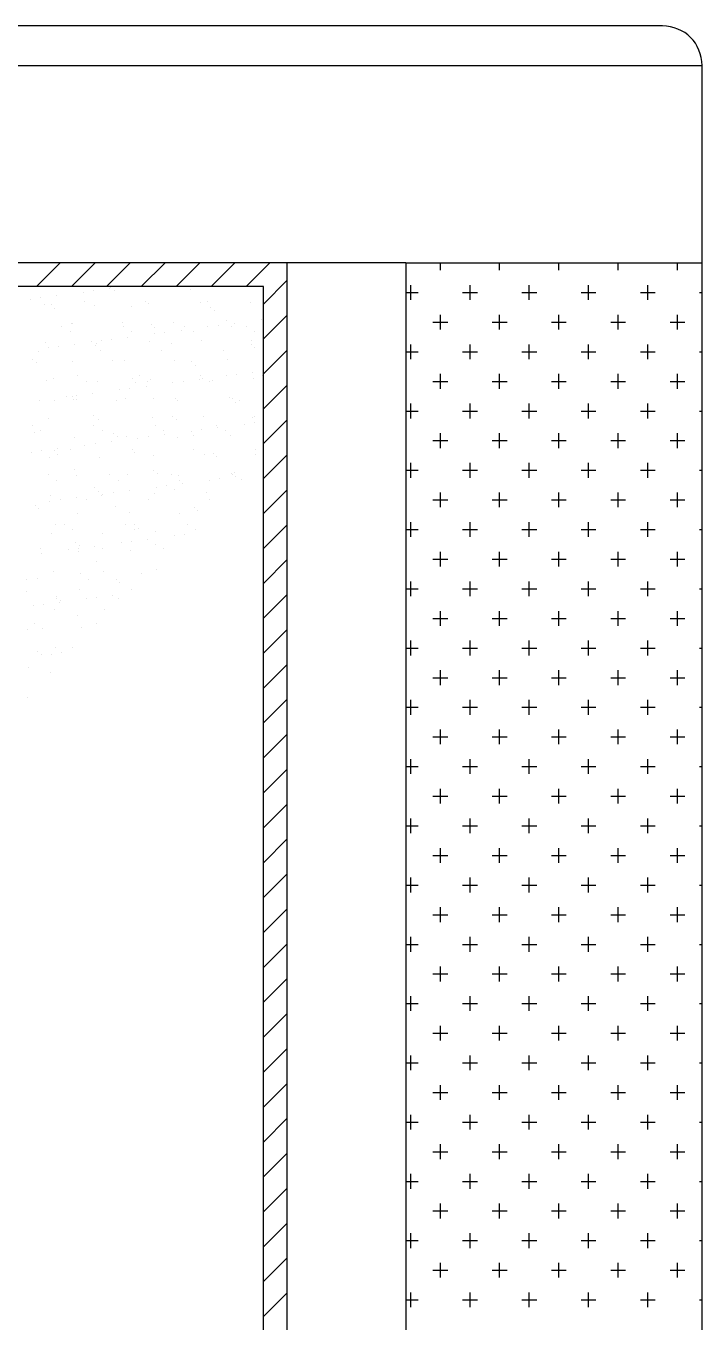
# Model space of a CAD drawing. Header units: inches. Extents: x 11.8 to 54.3, y 10.8 to 35.6.
# Drawn here: x 42.5608 to 42.7319, y 26.8612 to 27.1893 of the extents above; entities that cross this region are included whole.
import ezdxf

# ---------------------------------------------------------------- set-up
doc = ezdxf.new("R2010")
doc.units = ezdxf.units.IN
doc.header["$MEASUREMENT"] = 0
doc.layers.add('02', color=2, linetype='Continuous')

msp = doc.modelspace()

# ---------------------------------------------------------------- linework, layer by layer
at = {"layer": '02'}
for p, q in [((42.72194, 27.18934), (41.85994, 27.18934)), ((41.84994, 27.17934), (42.73194, 27.17934)), ((42.73194, 26.54634), (42.73194, 27.17934)), ((42.62694, 27.12934), (41.95494, 27.12934)), ((42.56346, 27.12334), (42.56946, 27.12934)), ((42.5723, 27.12334), (42.5783, 27.12934)), ((42.58114, 27.12334), (42.58714, 27.12934)), ((42.58998, 27.12334), (42.59598, 27.12934)), ((42.59881, 27.12334), (42.60481, 27.12934)), ((42.60765, 27.12334), (42.61365, 27.12934)), ((42.61649, 27.12334), (42.62249, 27.12934)), ((42.62694, 26.61834), (42.62694, 27.12934)), ((42.65694, 27.12934), (42.62694, 27.12934)), ((42.65694, 27.12934), (42.65694, 26.61834)), ((42.65694, 27.12934), (42.73194, 27.12934)), ((42.66569, 27.12748), (42.66569, 27.12934)), ((42.68069, 27.12748), (42.68069, 27.12934)), ((42.69569, 27.12748), (42.69569, 27.12934)), ((42.71069, 27.12748), (42.71069, 27.12934)), ((42.72569, 27.12748), (42.72569, 27.12934)), ((42.62094, 27.11894), (42.62694, 27.12494)), ((42.62094, 27.12334), (41.96094, 27.12334)), ((42.56222, 27.1233), (42.56222, 27.1233)), ((42.57529, 27.12197), (42.57529, 27.12197)), ((42.57789, 27.12231), (42.57789, 27.12231)), ((42.58196, 27.12285), (42.58196, 27.12285)), ((42.58222, 27.12313), (42.58222, 27.12313)), ((42.58314, 27.12228), (42.58314, 27.12228)), ((42.60253, 27.12269), (42.60253, 27.12269)), ((42.62094, 26.62434), (42.62094, 27.12334)), ((42.65694, 27.12185), (42.66007, 27.12185)), ((42.65819, 27.11998), (42.65819, 27.12373)), ((42.67132, 27.12185), (42.67507, 27.12185)), ((42.67319, 27.11998), (42.67319, 27.12373)), ((42.68632, 27.12185), (42.69007, 27.12185)), ((42.68819, 27.11998), (42.68819, 27.12373)), ((42.70132, 27.12185), (42.70507, 27.12185)), ((42.70319, 27.11998), (42.70319, 27.12373)), ((42.71632, 27.12185), (42.72007, 27.12185)), ((42.71819, 27.11998), (42.71819, 27.12373)), ((42.73132, 27.12185), (42.73194, 27.12185)), ((42.56183, 27.1202), (42.56183, 27.1202)), ((42.56443, 27.12054), (42.56443, 27.12054)), ((42.56545, 27.11875), (42.56545, 27.11875)), ((42.56719, 27.11874), (42.56719, 27.11874)), ((42.5685, 27.12107), (42.5685, 27.12107)), ((42.57553, 27.11959), (42.57553, 27.11959)), ((42.57824, 27.11869), (42.57824, 27.11869)), ((42.58749, 27.1183), (42.58749, 27.1183)), ((42.5911, 27.11962), (42.5911, 27.11962)), ((42.59175, 27.11917), (42.59175, 27.11917)), ((42.60484, 27.11934), (42.60484, 27.11934)), ((42.60667, 27.11965), (42.60667, 27.11965)), ((42.6075, 27.11813), (42.6075, 27.11813)), ((42.61763, 27.11928), (42.61763, 27.11928)), ((42.56811, 27.1179), (42.56811, 27.1179)), ((42.60842, 27.11728), (42.60842, 27.11728)), ((42.62028, 27.11495), (42.62028, 27.11495)), ((42.62094, 27.11011), (42.62694, 27.11611)), ((42.66569, 27.11248), (42.66569, 27.11623)), ((42.68069, 27.11248), (42.68069, 27.11623)), ((42.69569, 27.11248), (42.69569, 27.11623)), ((42.71069, 27.11248), (42.71069, 27.11623)), ((42.72569, 27.11248), (42.72569, 27.11623)), ((42.56987, 27.11325), (42.56987, 27.11325)), ((42.57198, 27.11191), (42.57198, 27.11191)), ((42.57221, 27.11406), (42.57221, 27.11406)), ((42.57246, 27.11391), (42.57246, 27.11391)), ((42.5853, 27.11423), (42.5853, 27.11423)), ((42.58544, 27.11328), (42.58544, 27.11328)), ((42.58755, 27.11193), (42.58755, 27.11193)), ((42.59247, 27.11374), (42.59247, 27.11374)), ((42.59339, 27.11289), (42.59339, 27.11289)), ((42.59596, 27.11174), (42.59596, 27.11174)), ((42.59809, 27.11416), (42.59809, 27.11416)), ((42.60003, 27.11228), (42.60003, 27.11228)), ((42.60101, 27.11331), (42.60101, 27.11331)), ((42.60312, 27.11196), (42.60312, 27.11196)), ((42.60682, 27.11317), (42.60682, 27.11317)), ((42.60942, 27.11352), (42.60942, 27.11352)), ((42.6116, 27.11465), (42.6116, 27.11465)), ((42.61277, 27.1133), (42.61277, 27.1133)), ((42.61349, 27.11405), (42.61349, 27.11405)), ((42.61658, 27.11333), (42.61658, 27.11333)), ((42.61869, 27.11199), (42.61869, 27.11199)), ((42.66382, 27.11435), (42.66757, 27.11435)), ((42.67882, 27.11435), (42.68257, 27.11435)), ((42.69382, 27.11435), (42.69757, 27.11435)), ((42.70882, 27.11435), (42.71257, 27.11435)), ((42.72382, 27.11435), (42.72757, 27.11435)), ((42.56577, 27.10911), (42.56577, 27.10911)), ((42.57311, 27.10874), (42.57311, 27.10874)), ((42.57744, 27.10935), (42.57744, 27.10935)), ((42.57836, 27.1085), (42.57836, 27.1085)), ((42.57856, 27.10905), (42.57856, 27.10905)), ((42.5799, 27.10963), (42.5799, 27.10963)), ((42.5825, 27.10997), (42.5825, 27.10997)), ((42.58657, 27.11051), (42.58657, 27.11051)), ((42.59206, 27.10954), (42.59206, 27.10954)), ((42.59336, 27.1114), (42.59336, 27.1114)), ((42.59774, 27.10891), (42.59774, 27.10891)), ((42.60515, 27.1097), (42.60515, 27.1097)), ((42.61775, 27.10874), (42.61775, 27.10874)), ((42.61794, 27.10964), (42.61794, 27.10964)), ((42.65819, 27.10498), (42.65819, 27.10873)), ((42.67319, 27.10498), (42.67319, 27.10873)), ((42.68819, 27.10498), (42.68819, 27.10873)), ((42.70319, 27.10498), (42.70319, 27.10873)), ((42.71819, 27.10498), (42.71819, 27.10873)), ((42.56241, 27.10496), (42.56241, 27.10496)), ((42.564, 27.10704), (42.564, 27.10704)), ((42.56644, 27.10786), (42.56644, 27.10786)), ((42.56904, 27.1082), (42.56904, 27.1082)), ((42.57957, 27.10707), (42.57957, 27.10707)), ((42.59514, 27.1071), (42.59514, 27.1071)), ((42.61071, 27.10713), (42.61071, 27.10713)), ((42.61191, 27.10502), (42.61191, 27.10502)), ((42.61867, 27.10789), (42.61867, 27.10789)), ((42.62094, 27.10127), (42.62694, 27.10727)), ((42.65694, 27.10685), (42.66007, 27.10685)), ((42.67132, 27.10685), (42.67507, 27.10685)), ((42.68632, 27.10685), (42.69007, 27.10685)), ((42.70132, 27.10685), (42.70507, 27.10685)), ((42.71632, 27.10685), (42.72007, 27.10685)), ((42.73132, 27.10685), (42.73194, 27.10685)), ((42.56333, 27.10412), (42.56333, 27.10412)), ((42.57253, 27.10442), (42.57253, 27.10442)), ((42.58271, 27.10452), (42.58271, 27.10452)), ((42.58562, 27.10459), (42.58562, 27.10459)), ((42.59841, 27.10453), (42.59841, 27.10453)), ((42.60272, 27.10435), (42.60272, 27.10435)), ((42.60364, 27.1035), (42.60364, 27.1035)), ((42.6181, 27.10171), (42.6181, 27.10171)), ((42.56608, 27.09948), (42.56608, 27.09948)), ((42.56768, 27.10013), (42.56768, 27.10013)), ((42.57391, 27.10073), (42.57391, 27.10073)), ((42.57601, 27.09939), (42.57601, 27.09939)), ((42.57887, 27.09942), (42.57887, 27.09942)), ((42.58769, 27.09996), (42.58769, 27.09996)), ((42.58861, 27.09911), (42.58861, 27.09911)), ((42.58948, 27.10076), (42.58948, 27.10076)), ((42.59158, 27.09941), (42.59158, 27.09941)), ((42.59238, 27.0999), (42.59238, 27.0999)), ((42.59797, 27.09906), (42.59797, 27.09906)), ((42.60057, 27.09941), (42.60057, 27.09941)), ((42.60464, 27.09994), (42.60464, 27.09994)), ((42.60505, 27.10079), (42.60505, 27.10079)), ((42.60547, 27.10007), (42.60547, 27.10007)), ((42.60716, 27.09944), (42.60716, 27.09944)), ((42.60799, 27.09952), (42.60799, 27.09952)), ((42.61143, 27.10083), (42.61143, 27.10083)), ((42.61403, 27.10118), (42.61403, 27.10118)), ((42.61826, 27.10001), (42.61826, 27.10001)), ((42.62062, 27.10081), (42.62062, 27.10081)), ((42.62094, 27.09243), (42.62694, 27.09843)), ((42.66382, 27.09935), (42.66757, 27.09935)), ((42.66569, 27.09748), (42.66569, 27.10123)), ((42.67882, 27.09935), (42.68257, 27.09935)), ((42.68069, 27.09748), (42.68069, 27.10123)), ((42.69382, 27.09935), (42.69757, 27.09935)), ((42.69569, 27.09748), (42.69569, 27.10123)), ((42.70882, 27.09935), (42.71257, 27.09935)), ((42.71069, 27.09748), (42.71069, 27.10123)), ((42.72382, 27.09935), (42.72757, 27.09935)), ((42.72569, 27.09748), (42.72569, 27.10123)), ((42.57105, 27.09552), (42.57105, 27.09552)), ((42.57266, 27.09557), (42.57266, 27.09557)), ((42.57365, 27.09586), (42.57365, 27.09586)), ((42.57772, 27.0964), (42.57772, 27.0964)), ((42.58451, 27.09729), (42.58451, 27.09729)), ((42.58711, 27.09763), (42.58711, 27.09763)), ((42.59118, 27.09817), (42.59118, 27.09817)), ((42.59296, 27.09513), (42.59296, 27.09513)), ((42.61223, 27.09538), (42.61223, 27.09538)), ((42.56426, 27.09462), (42.56426, 27.09462)), ((42.56803, 27.09452), (42.56803, 27.09452)), ((42.57284, 27.09479), (42.57284, 27.09479)), ((42.57358, 27.09473), (42.57358, 27.09473)), ((42.5836, 27.09455), (42.5836, 27.09455)), ((42.58593, 27.09496), (42.58593, 27.09496)), ((42.59872, 27.0949), (42.59872, 27.0949)), ((42.59918, 27.09458), (42.59918, 27.09458)), ((42.61297, 27.09496), (42.61297, 27.09496)), ((42.61389, 27.09411), (42.61389, 27.09411)), ((42.61475, 27.09461), (42.61475, 27.09461)), ((42.65694, 27.09185), (42.66007, 27.09185)), ((42.65819, 27.08998), (42.65819, 27.09373)), ((42.67132, 27.09185), (42.67507, 27.09185)), ((42.67319, 27.08998), (42.67319, 27.09373)), ((42.68632, 27.09185), (42.69007, 27.09185)), ((42.68819, 27.08998), (42.68819, 27.09373)), ((42.70132, 27.09185), (42.70507, 27.09185)), ((42.70319, 27.08998), (42.70319, 27.09373)), ((42.71632, 27.09185), (42.72007, 27.09185)), ((42.71819, 27.08998), (42.71819, 27.09373)), ((42.73132, 27.09185), (42.73194, 27.09185)), ((42.5664, 27.08984), (42.5664, 27.08984)), ((42.57793, 27.09074), (42.57793, 27.09074)), ((42.57919, 27.08978), (42.57919, 27.08978)), ((42.59269, 27.09027), (42.59269, 27.09027)), ((42.59794, 27.09057), (42.59794, 27.09057)), ((42.59886, 27.08972), (42.59886, 27.08972)), ((42.60578, 27.09044), (42.60578, 27.09044)), ((42.61824, 27.09013), (42.61824, 27.09013)), ((42.61857, 27.09038), (42.61857, 27.09038)), ((42.61864, 27.08884), (42.61864, 27.08884)), ((42.62094, 27.08359), (42.62694, 27.08959)), ((42.56237, 27.08818), (42.56237, 27.08818)), ((42.5629, 27.08635), (42.5629, 27.08635)), ((42.56448, 27.08684), (42.56448, 27.08684)), ((42.57794, 27.08821), (42.57794, 27.08821)), ((42.58005, 27.08687), (42.58005, 27.08687)), ((42.58291, 27.08618), (42.58291, 27.08618)), ((42.58383, 27.08534), (42.58383, 27.08534)), ((42.58625, 27.08532), (42.58625, 27.08532)), ((42.59172, 27.08529), (42.59172, 27.08529)), ((42.59351, 27.08824), (42.59351, 27.08824)), ((42.59562, 27.08689), (42.59562, 27.08689)), ((42.59579, 27.08583), (42.59579, 27.08583)), ((42.59904, 27.08526), (42.59904, 27.08526)), ((42.60258, 27.08672), (42.60258, 27.08672)), ((42.60321, 27.08574), (42.60321, 27.08574)), ((42.60518, 27.08707), (42.60518, 27.08707)), ((42.60909, 27.08827), (42.60909, 27.08827)), ((42.60925, 27.0876), (42.60925, 27.0876)), ((42.61119, 27.08692), (42.61119, 27.08692)), ((42.61254, 27.08575), (42.61254, 27.08575)), ((42.61604, 27.0885), (42.61604, 27.0885)), ((42.66569, 27.08248), (42.66569, 27.08623)), ((42.68069, 27.08248), (42.68069, 27.08623)), ((42.69569, 27.08248), (42.69569, 27.08623)), ((42.71069, 27.08248), (42.71069, 27.08623)), ((42.72569, 27.08248), (42.72569, 27.08623)), ((42.56887, 27.08229), (42.56887, 27.08229)), ((42.57207, 27.082), (42.57207, 27.082)), ((42.57316, 27.08516), (42.57316, 27.08516)), ((42.57566, 27.08318), (42.57566, 27.08318)), ((42.57826, 27.08352), (42.57826, 27.08352)), ((42.58233, 27.08406), (42.58233, 27.08406)), ((42.58764, 27.08203), (42.58764, 27.08203)), ((42.58912, 27.08495), (42.58912, 27.08495)), ((42.60321, 27.08206), (42.60321, 27.08206)), ((42.61878, 27.08209), (42.61878, 27.08209)), ((42.66382, 27.08435), (42.66757, 27.08435)), ((42.67882, 27.08435), (42.68257, 27.08435)), ((42.69382, 27.08435), (42.69757, 27.08435)), ((42.70882, 27.08435), (42.71257, 27.08435)), ((42.72382, 27.08435), (42.72757, 27.08435)), ((42.5622, 27.08141), (42.5622, 27.08141)), ((42.56481, 27.08175), (42.56481, 27.08175)), ((42.56671, 27.08021), (42.56671, 27.08021)), ((42.56788, 27.08179), (42.56788, 27.08179)), ((42.5688, 27.08095), (42.5688, 27.08095)), ((42.5795, 27.08015), (42.5795, 27.08015)), ((42.58818, 27.08135), (42.58818, 27.08135)), ((42.59301, 27.08064), (42.59301, 27.08064)), ((42.6061, 27.0808), (42.6061, 27.0808)), ((42.60819, 27.08118), (42.60819, 27.08118)), ((42.60911, 27.08033), (42.60911, 27.08033)), ((42.61889, 27.08074), (42.61889, 27.08074)), ((42.62094, 27.07475), (42.62694, 27.08075)), ((42.65819, 27.07498), (42.65819, 27.07873)), ((42.67319, 27.07498), (42.67319, 27.07873)), ((42.68819, 27.07498), (42.68819, 27.07873)), ((42.70319, 27.07498), (42.70319, 27.07873)), ((42.71819, 27.07498), (42.71819, 27.07873)), ((42.56641, 27.07566), (42.56641, 27.07566)), ((42.57315, 27.07696), (42.57315, 27.07696)), ((42.57347, 27.07552), (42.57347, 27.07552)), ((42.58198, 27.07569), (42.58198, 27.07569)), ((42.58656, 27.07569), (42.58656, 27.07569)), ((42.59315, 27.07679), (42.59315, 27.07679)), ((42.59408, 27.07594), (42.59408, 27.07594)), ((42.59755, 27.07572), (42.59755, 27.07572)), ((42.59935, 27.07563), (42.59935, 27.07563)), ((42.61286, 27.07611), (42.61286, 27.07611)), ((42.61312, 27.07574), (42.61312, 27.07574)), ((42.61346, 27.07635), (42.61346, 27.07635)), ((42.65694, 27.07685), (42.66007, 27.07685)), ((42.67132, 27.07685), (42.67507, 27.07685)), ((42.68632, 27.07685), (42.69007, 27.07685)), ((42.70132, 27.07685), (42.70507, 27.07685)), ((42.71632, 27.07685), (42.72007, 27.07685)), ((42.73132, 27.07685), (42.73194, 27.07685)), ((42.56852, 27.07432), (42.56852, 27.07432)), ((42.57812, 27.0724), (42.57812, 27.0724)), ((42.58409, 27.07435), (42.58409, 27.07435)), ((42.59373, 27.07261), (42.59373, 27.07261)), ((42.59633, 27.07296), (42.59633, 27.07296)), ((42.59966, 27.07437), (42.59966, 27.07437)), ((42.6004, 27.07349), (42.6004, 27.07349)), ((42.60719, 27.07438), (42.60719, 27.07438)), ((42.60979, 27.07473), (42.60979, 27.07473)), ((42.61386, 27.07526), (42.61386, 27.07526)), ((42.61523, 27.0744), (42.61523, 27.0744)), ((42.56681, 27.06907), (42.56681, 27.06907)), ((42.56703, 27.07058), (42.56703, 27.07058)), ((42.56942, 27.06941), (42.56942, 27.06941)), ((42.57348, 27.06995), (42.57348, 27.06995)), ((42.57611, 27.06948), (42.57611, 27.06948)), ((42.57905, 27.07156), (42.57905, 27.07156)), ((42.57982, 27.07052), (42.57982, 27.07052)), ((42.58027, 27.07084), (42.58027, 27.07084)), ((42.58287, 27.07118), (42.58287, 27.07118)), ((42.58694, 27.07172), (42.58694, 27.07172)), ((42.59168, 27.06951), (42.59168, 27.06951)), ((42.59332, 27.071), (42.59332, 27.071)), ((42.59843, 27.07196), (42.59843, 27.07196)), ((42.60641, 27.07117), (42.60641, 27.07117)), ((42.60725, 27.06954), (42.60725, 27.06954)), ((42.62094, 27.06591), (42.62694, 27.07191)), ((42.66382, 27.06935), (42.66757, 27.06935)), ((42.66569, 27.06748), (42.66569, 27.07123)), ((42.67882, 27.06935), (42.68257, 27.06935)), ((42.68069, 27.06748), (42.68069, 27.07123)), ((42.69382, 27.06935), (42.69757, 27.06935)), ((42.69569, 27.06748), (42.69569, 27.07123)), ((42.70882, 27.06935), (42.71257, 27.06935)), ((42.71069, 27.06748), (42.71069, 27.07123)), ((42.72382, 27.06935), (42.72757, 27.06935)), ((42.72569, 27.06748), (42.72569, 27.07123)), ((42.56309, 27.06801), (42.56309, 27.06801)), ((42.56401, 27.06717), (42.56401, 27.06717)), ((42.57379, 27.06589), (42.57379, 27.06589)), ((42.5834, 27.06757), (42.5834, 27.06757)), ((42.58688, 27.06606), (42.58688, 27.06606)), ((42.59967, 27.06599), (42.59967, 27.06599)), ((42.6034, 27.0674), (42.6034, 27.0674)), ((42.60432, 27.06655), (42.60432, 27.06655)), ((42.56836, 27.06318), (42.56836, 27.06318)), ((42.57045, 27.06314), (42.57045, 27.06314)), ((42.58602, 27.06317), (42.58602, 27.06317)), ((42.58837, 27.06301), (42.58837, 27.06301)), ((42.60159, 27.0632), (42.60159, 27.0632)), ((42.62094, 27.05707), (42.62694, 27.06307)), ((42.65819, 27.05998), (42.65819, 27.06373)), ((42.67319, 27.05998), (42.67319, 27.06373)), ((42.68819, 27.05998), (42.68819, 27.06373)), ((42.70319, 27.05998), (42.70319, 27.06373)), ((42.71819, 27.05998), (42.71819, 27.06373)), ((42.56734, 27.06094), (42.56734, 27.06094)), ((42.57256, 27.0618), (42.57256, 27.0618)), ((42.58013, 27.06088), (42.58013, 27.06088)), ((42.58813, 27.06182), (42.58813, 27.06182)), ((42.58929, 27.06217), (42.58929, 27.06217)), ((42.59155, 27.05938), (42.59155, 27.05938)), ((42.59364, 27.06137), (42.59364, 27.06137)), ((42.59834, 27.06027), (42.59834, 27.06027)), ((42.60094, 27.06062), (42.60094, 27.06062)), ((42.6037, 27.06185), (42.6037, 27.06185)), ((42.65694, 27.06185), (42.66007, 27.06185)), ((42.67132, 27.06185), (42.67507, 27.06185)), ((42.68632, 27.06185), (42.69007, 27.06185)), ((42.70132, 27.06185), (42.70507, 27.06185)), ((42.71632, 27.06185), (42.72007, 27.06185)), ((42.73132, 27.06185), (42.73194, 27.06185)), ((42.56458, 27.05693), (42.56458, 27.05693)), ((42.56463, 27.05584), (42.56463, 27.05584)), ((42.57142, 27.05673), (42.57142, 27.05673)), ((42.57334, 27.05862), (42.57334, 27.05862)), ((42.57403, 27.05707), (42.57403, 27.05707)), ((42.5741, 27.05625), (42.5741, 27.05625)), ((42.57426, 27.05778), (42.57426, 27.05778)), ((42.57809, 27.05761), (42.57809, 27.05761)), ((42.58015, 27.05696), (42.58015, 27.05696)), ((42.58488, 27.0585), (42.58488, 27.0585)), ((42.58719, 27.05642), (42.58719, 27.05642)), ((42.58748, 27.05884), (42.58748, 27.05884)), ((42.59364, 27.05818), (42.59364, 27.05818)), ((42.59572, 27.05699), (42.59572, 27.05699)), ((42.66569, 27.05248), (42.66569, 27.05623)), ((42.68069, 27.05248), (42.68069, 27.05623)), ((42.69569, 27.05248), (42.69569, 27.05623)), ((42.71069, 27.05248), (42.71069, 27.05623)), ((42.72569, 27.05248), (42.72569, 27.05623)), ((42.57861, 27.05379), (42.57861, 27.05379)), ((42.62094, 27.04823), (42.62694, 27.05423)), ((42.66382, 27.05435), (42.66757, 27.05435)), ((42.67882, 27.05435), (42.68257, 27.05435)), ((42.69382, 27.05435), (42.69757, 27.05435)), ((42.70882, 27.05435), (42.71257, 27.05435)), ((42.72382, 27.05435), (42.72757, 27.05435)), ((42.56103, 27.04925), (42.56103, 27.04925)), ((42.56358, 27.0494), (42.56358, 27.0494)), ((42.56766, 27.05131), (42.56766, 27.05131)), ((42.57449, 27.05062), (42.57449, 27.05062)), ((42.5766, 27.04928), (42.5766, 27.04928)), ((42.58045, 27.05125), (42.58045, 27.05125)), ((42.58359, 27.04923), (42.58359, 27.04923)), ((42.59006, 27.05065), (42.59006, 27.05065)), ((42.59395, 27.05173), (42.59395, 27.05173)), ((42.56091, 27.04613), (42.56091, 27.04613)), ((42.57442, 27.04662), (42.57442, 27.04662)), ((42.58451, 27.04839), (42.58451, 27.04839)), ((42.58751, 27.04679), (42.58751, 27.04679)), ((42.65694, 27.04685), (42.66007, 27.04685)), ((42.65819, 27.04498), (42.65819, 27.04873)), ((42.67132, 27.04685), (42.67507, 27.04685)), ((42.67319, 27.04498), (42.67319, 27.04873)), ((42.68632, 27.04685), (42.69007, 27.04685)), ((42.68819, 27.04498), (42.68819, 27.04873)), ((42.70132, 27.04685), (42.70507, 27.04685)), ((42.70319, 27.04498), (42.70319, 27.04873)), ((42.71632, 27.04685), (42.72007, 27.04685)), ((42.71819, 27.04498), (42.71819, 27.04873)), ((42.73132, 27.04685), (42.73194, 27.04685)), ((42.56257, 27.04262), (42.56257, 27.04262)), ((42.56518, 27.04296), (42.56518, 27.04296)), ((42.56856, 27.04484), (42.56856, 27.04484)), ((42.56862, 27.04441), (42.56862, 27.04441)), ((42.56924, 27.0435), (42.56924, 27.0435)), ((42.56948, 27.044), (42.56948, 27.044)), ((42.57603, 27.04439), (42.57603, 27.04439)), ((42.57864, 27.04473), (42.57864, 27.04473)), ((42.5827, 27.04527), (42.5827, 27.04527)), ((42.58419, 27.04444), (42.58419, 27.04444)), ((42.62094, 27.03939), (42.62694, 27.04539)), ((42.56797, 27.04167), (42.56797, 27.04167)), ((42.57383, 27.04001), (42.57383, 27.04001)), ((42.58076, 27.04161), (42.58076, 27.04161)), ((42.66382, 27.03935), (42.66757, 27.03935)), ((42.66569, 27.03748), (42.66569, 27.04123)), ((42.67882, 27.03935), (42.68257, 27.03935)), ((42.68069, 27.03748), (42.68069, 27.04123)), ((42.69382, 27.03935), (42.69757, 27.03935)), ((42.69569, 27.03748), (42.69569, 27.04123)), ((42.70882, 27.03935), (42.71257, 27.03935)), ((42.71069, 27.03748), (42.71069, 27.04123)), ((42.72382, 27.03935), (42.72757, 27.03935)), ((42.72569, 27.03748), (42.72569, 27.04123)), ((42.56123, 27.0365), (42.56123, 27.0365)), ((42.56295, 27.03807), (42.56295, 27.03807)), ((42.56506, 27.03673), (42.56506, 27.03673)), ((42.57473, 27.03699), (42.57473, 27.03699)), ((42.57853, 27.0381), (42.57853, 27.0381)), ((42.62094, 27.03056), (42.62694, 27.03656)), ((42.65819, 27.02998), (42.65819, 27.03373)), ((42.67319, 27.02998), (42.67319, 27.03373)), ((42.68819, 27.02998), (42.68819, 27.03373)), ((42.70319, 27.02998), (42.70319, 27.03373)), ((42.71819, 27.02998), (42.71819, 27.03373)), ((42.56378, 27.03106), (42.56378, 27.03106)), ((42.5647, 27.03022), (42.5647, 27.03022)), ((42.56718, 27.03028), (42.56718, 27.03028)), ((42.56829, 27.03204), (42.56829, 27.03204)), ((42.56979, 27.03062), (42.56979, 27.03062)), ((42.57265, 27.03189), (42.57265, 27.03189)), ((42.65694, 27.03185), (42.66007, 27.03185)), ((42.67132, 27.03185), (42.67507, 27.03185)), ((42.68632, 27.03185), (42.69007, 27.03185)), ((42.70132, 27.03185), (42.70507, 27.03185)), ((42.71632, 27.03185), (42.72007, 27.03185)), ((42.73132, 27.03185), (42.73194, 27.03185)), ((42.56154, 27.02687), (42.56154, 27.02687)), ((42.62094, 27.02172), (42.62694, 27.02772)), ((42.66569, 27.02248), (42.66569, 27.02623)), ((42.68069, 27.02248), (42.68069, 27.02623)), ((42.69569, 27.02248), (42.69569, 27.02623)), ((42.71069, 27.02248), (42.71069, 27.02623)), ((42.72569, 27.02248), (42.72569, 27.02623)), ((42.56699, 27.02555), (42.56699, 27.02555)), ((42.66382, 27.02435), (42.66757, 27.02435)), ((42.67882, 27.02435), (42.68257, 27.02435)), ((42.69382, 27.02435), (42.69757, 27.02435)), ((42.70882, 27.02435), (42.71257, 27.02435)), ((42.72382, 27.02435), (42.72757, 27.02435)), ((42.56112, 27.01934), (42.56112, 27.01934)), ((42.62094, 27.01288), (42.62694, 27.01888)), ((42.65694, 27.01685), (42.66007, 27.01685)), ((42.65819, 27.01498), (42.65819, 27.01873)), ((42.67132, 27.01685), (42.67507, 27.01685)), ((42.67319, 27.01498), (42.67319, 27.01873)), ((42.68632, 27.01685), (42.69007, 27.01685)), ((42.68819, 27.01498), (42.68819, 27.01873)), ((42.70132, 27.01685), (42.70507, 27.01685)), ((42.70319, 27.01498), (42.70319, 27.01873)), ((42.71632, 27.01685), (42.72007, 27.01685)), ((42.71819, 27.01498), (42.71819, 27.01873)), ((42.73132, 27.01685), (42.73194, 27.01685)), ((42.62094, 27.00404), (42.62694, 27.01004)), ((42.66569, 27.00748), (42.66569, 27.01123)), ((42.68069, 27.00748), (42.68069, 27.01123)), ((42.69569, 27.00748), (42.69569, 27.01123)), ((42.71069, 27.00748), (42.71069, 27.01123)), ((42.72569, 27.00748), (42.72569, 27.01123)), ((42.66382, 27.00935), (42.66757, 27.00935)), ((42.67882, 27.00935), (42.68257, 27.00935)), ((42.69382, 27.00935), (42.69757, 27.00935)), ((42.70882, 27.00935), (42.71257, 27.00935)), ((42.72382, 27.00935), (42.72757, 27.00935)), ((42.65819, 26.99998), (42.65819, 27.00373)), ((42.67319, 26.99998), (42.67319, 27.00373)), ((42.68819, 26.99998), (42.68819, 27.00373)), ((42.70319, 26.99998), (42.70319, 27.00373)), ((42.71819, 26.99998), (42.71819, 27.00373)), ((42.62094, 26.9952), (42.62694, 27.0012)), ((42.65694, 27.00185), (42.66007, 27.00185)), ((42.67132, 27.00185), (42.67507, 27.00185)), ((42.68632, 27.00185), (42.69007, 27.00185)), ((42.70132, 27.00185), (42.70507, 27.00185)), ((42.71632, 27.00185), (42.72007, 27.00185)), ((42.73132, 27.00185), (42.73194, 27.00185)), ((42.66382, 26.99435), (42.66757, 26.99435)), ((42.66569, 26.99248), (42.66569, 26.99623)), ((42.67882, 26.99435), (42.68257, 26.99435)), ((42.68069, 26.99248), (42.68069, 26.99623)), ((42.69382, 26.99435), (42.69757, 26.99435)), ((42.69569, 26.99248), (42.69569, 26.99623)), ((42.70882, 26.99435), (42.71257, 26.99435)), ((42.71069, 26.99248), (42.71069, 26.99623)), ((42.72382, 26.99435), (42.72757, 26.99435)), ((42.72569, 26.99248), (42.72569, 26.99623)), ((42.62094, 26.98636), (42.62694, 26.99236)), ((42.65694, 26.98685), (42.66007, 26.98685)), ((42.65819, 26.98498), (42.65819, 26.98873)), ((42.67132, 26.98685), (42.67507, 26.98685)), ((42.67319, 26.98498), (42.67319, 26.98873)), ((42.68632, 26.98685), (42.69007, 26.98685)), ((42.68819, 26.98498), (42.68819, 26.98873)), ((42.70132, 26.98685), (42.70507, 26.98685)), ((42.70319, 26.98498), (42.70319, 26.98873)), ((42.71632, 26.98685), (42.72007, 26.98685)), ((42.71819, 26.98498), (42.71819, 26.98873)), ((42.73132, 26.98685), (42.73194, 26.98685)), ((42.62094, 26.97752), (42.62694, 26.98352)), ((42.66569, 26.97748), (42.66569, 26.98123)), ((42.68069, 26.97748), (42.68069, 26.98123)), ((42.69569, 26.97748), (42.69569, 26.98123)), ((42.71069, 26.97748), (42.71069, 26.98123)), ((42.72569, 26.97748), (42.72569, 26.98123)), ((42.66382, 26.97935), (42.66757, 26.97935)), ((42.67882, 26.97935), (42.68257, 26.97935)), ((42.69382, 26.97935), (42.69757, 26.97935)), ((42.70882, 26.97935), (42.71257, 26.97935)), ((42.72382, 26.97935), (42.72757, 26.97935)), ((42.62094, 26.96868), (42.62694, 26.97468)), ((42.65819, 26.96998), (42.65819, 26.97373)), ((42.67319, 26.96998), (42.67319, 26.97373)), ((42.68819, 26.96998), (42.68819, 26.97373)), ((42.70319, 26.96998), (42.70319, 26.97373)), ((42.71819, 26.96998), (42.71819, 26.97373)), ((42.65694, 26.97185), (42.66007, 26.97185)), ((42.67132, 26.97185), (42.67507, 26.97185)), ((42.68632, 26.97185), (42.69007, 26.97185)), ((42.70132, 26.97185), (42.70507, 26.97185)), ((42.71632, 26.97185), (42.72007, 26.97185)), ((42.73132, 26.97185), (42.73194, 26.97185)), ((42.62094, 26.95985), (42.62694, 26.96585)), ((42.66382, 26.96435), (42.66757, 26.96435)), ((42.66569, 26.96248), (42.66569, 26.96623)), ((42.67882, 26.96435), (42.68257, 26.96435)), ((42.68069, 26.96248), (42.68069, 26.96623)), ((42.69382, 26.96435), (42.69757, 26.96435)), ((42.69569, 26.96248), (42.69569, 26.96623)), ((42.70882, 26.96435), (42.71257, 26.96435)), ((42.71069, 26.96248), (42.71069, 26.96623)), ((42.72382, 26.96435), (42.72757, 26.96435)), ((42.72569, 26.96248), (42.72569, 26.96623)), ((42.65819, 26.95498), (42.65819, 26.95873)), ((42.67319, 26.95498), (42.67319, 26.95873)), ((42.68819, 26.95498), (42.68819, 26.95873)), ((42.70319, 26.95498), (42.70319, 26.95873)), ((42.71819, 26.95498), (42.71819, 26.95873)), ((42.62094, 26.95101), (42.62694, 26.95701)), ((42.65694, 26.95685), (42.66007, 26.95685)), ((42.67132, 26.95685), (42.67507, 26.95685)), ((42.68632, 26.95685), (42.69007, 26.95685)), ((42.70132, 26.95685), (42.70507, 26.95685)), ((42.71632, 26.95685), (42.72007, 26.95685)), ((42.73132, 26.95685), (42.73194, 26.95685)), ((42.66569, 26.94748), (42.66569, 26.95123)), ((42.68069, 26.94748), (42.68069, 26.95123)), ((42.69569, 26.94748), (42.69569, 26.95123)), ((42.71069, 26.94748), (42.71069, 26.95123)), ((42.72569, 26.94748), (42.72569, 26.95123)), ((42.62094, 26.94217), (42.62694, 26.94817)), ((42.66382, 26.94935), (42.66757, 26.94935)), ((42.67882, 26.94935), (42.68257, 26.94935)), ((42.69382, 26.94935), (42.69757, 26.94935)), ((42.70882, 26.94935), (42.71257, 26.94935)), ((42.72382, 26.94935), (42.72757, 26.94935)), ((42.65694, 26.94185), (42.66007, 26.94185)), ((42.65819, 26.93998), (42.65819, 26.94373)), ((42.67132, 26.94185), (42.67507, 26.94185)), ((42.67319, 26.93998), (42.67319, 26.94373)), ((42.68632, 26.94185), (42.69007, 26.94185)), ((42.68819, 26.93998), (42.68819, 26.94373)), ((42.70132, 26.94185), (42.70507, 26.94185)), ((42.70319, 26.93998), (42.70319, 26.94373)), ((42.71632, 26.94185), (42.72007, 26.94185)), ((42.71819, 26.93998), (42.71819, 26.94373)), ((42.73132, 26.94185), (42.73194, 26.94185)), ((42.62094, 26.93333), (42.62694, 26.93933)), ((42.66382, 26.93435), (42.66757, 26.93435)), ((42.66569, 26.93248), (42.66569, 26.93623)), ((42.67882, 26.93435), (42.68257, 26.93435)), ((42.68069, 26.93248), (42.68069, 26.93623)), ((42.69382, 26.93435), (42.69757, 26.93435)), ((42.69569, 26.93248), (42.69569, 26.93623)), ((42.70882, 26.93435), (42.71257, 26.93435)), ((42.71069, 26.93248), (42.71069, 26.93623)), ((42.72382, 26.93435), (42.72757, 26.93435)), ((42.72569, 26.93248), (42.72569, 26.93623)), ((42.62094, 26.92449), (42.62694, 26.93049)), ((42.65819, 26.92498), (42.65819, 26.92873)), ((42.67319, 26.92498), (42.67319, 26.92873)), ((42.68819, 26.92498), (42.68819, 26.92873)), ((42.70319, 26.92498), (42.70319, 26.92873)), ((42.71819, 26.92498), (42.71819, 26.92873)), ((42.65694, 26.92685), (42.66007, 26.92685)), ((42.67132, 26.92685), (42.67507, 26.92685)), ((42.68632, 26.92685), (42.69007, 26.92685)), ((42.70132, 26.92685), (42.70507, 26.92685)), ((42.71632, 26.92685), (42.72007, 26.92685)), ((42.73132, 26.92685), (42.73194, 26.92685)), ((42.62094, 26.91565), (42.62694, 26.92165)), ((42.66569, 26.91748), (42.66569, 26.92123)), ((42.68069, 26.91748), (42.68069, 26.92123)), ((42.69569, 26.91748), (42.69569, 26.92123)), ((42.71069, 26.91748), (42.71069, 26.92123)), ((42.72569, 26.91748), (42.72569, 26.92123)), ((42.66382, 26.91935), (42.66757, 26.91935)), ((42.67882, 26.91935), (42.68257, 26.91935)), ((42.69382, 26.91935), (42.69757, 26.91935)), ((42.70882, 26.91935), (42.71257, 26.91935)), ((42.72382, 26.91935), (42.72757, 26.91935)), ((42.62094, 26.90681), (42.62694, 26.91281)), ((42.65694, 26.91185), (42.66007, 26.91185)), ((42.65819, 26.90998), (42.65819, 26.91373)), ((42.67132, 26.91185), (42.67507, 26.91185)), ((42.67319, 26.90998), (42.67319, 26.91373)), ((42.68632, 26.91185), (42.69007, 26.91185)), ((42.68819, 26.90998), (42.68819, 26.91373)), ((42.70132, 26.91185), (42.70507, 26.91185)), ((42.70319, 26.90998), (42.70319, 26.91373)), ((42.71632, 26.91185), (42.72007, 26.91185)), ((42.71819, 26.90998), (42.71819, 26.91373)), ((42.73132, 26.91185), (42.73194, 26.91185)), ((42.66569, 26.90248), (42.66569, 26.90623)), ((42.68069, 26.90248), (42.68069, 26.90623)), ((42.69569, 26.90248), (42.69569, 26.90623)), ((42.71069, 26.90248), (42.71069, 26.90623)), ((42.72569, 26.90248), (42.72569, 26.90623)), ((42.62094, 26.89797), (42.62694, 26.90397)), ((42.66382, 26.90435), (42.66757, 26.90435)), ((42.67882, 26.90435), (42.68257, 26.90435)), ((42.69382, 26.90435), (42.69757, 26.90435)), ((42.70882, 26.90435), (42.71257, 26.90435)), ((42.72382, 26.90435), (42.72757, 26.90435)), ((42.65819, 26.89498), (42.65819, 26.89873)), ((42.67319, 26.89498), (42.67319, 26.89873)), ((42.68819, 26.89498), (42.68819, 26.89873)), ((42.70319, 26.89498), (42.70319, 26.89873)), ((42.71819, 26.89498), (42.71819, 26.89873)), ((42.62094, 26.88913), (42.62694, 26.89513)), ((42.65694, 26.89685), (42.66007, 26.89685)), ((42.67132, 26.89685), (42.67507, 26.89685)), ((42.68632, 26.89685), (42.69007, 26.89685)), ((42.70132, 26.89685), (42.70507, 26.89685)), ((42.71632, 26.89685), (42.72007, 26.89685)), ((42.73132, 26.89685), (42.73194, 26.89685)), ((42.66382, 26.88935), (42.66757, 26.88935)), ((42.66569, 26.88748), (42.66569, 26.89123)), ((42.67882, 26.88935), (42.68257, 26.88935)), ((42.68069, 26.88748), (42.68069, 26.89123)), ((42.69382, 26.88935), (42.69757, 26.88935)), ((42.69569, 26.88748), (42.69569, 26.89123)), ((42.70882, 26.88935), (42.71257, 26.88935)), ((42.71069, 26.88748), (42.71069, 26.89123)), ((42.72382, 26.88935), (42.72757, 26.88935)), ((42.72569, 26.88748), (42.72569, 26.89123)), ((42.62094, 26.8803), (42.62694, 26.8863)), ((42.65694, 26.88185), (42.66007, 26.88185)), ((42.65819, 26.87998), (42.65819, 26.88373)), ((42.67132, 26.88185), (42.67507, 26.88185)), ((42.67319, 26.87998), (42.67319, 26.88373)), ((42.68632, 26.88185), (42.69007, 26.88185)), ((42.68819, 26.87998), (42.68819, 26.88373)), ((42.70132, 26.88185), (42.70507, 26.88185)), ((42.70319, 26.87998), (42.70319, 26.88373)), ((42.71632, 26.88185), (42.72007, 26.88185)), ((42.71819, 26.87998), (42.71819, 26.88373)), ((42.73132, 26.88185), (42.73194, 26.88185)), ((42.62094, 26.87146), (42.62694, 26.87746)), ((42.66569, 26.87248), (42.66569, 26.87623)), ((42.68069, 26.87248), (42.68069, 26.87623)), ((42.69569, 26.87248), (42.69569, 26.87623)), ((42.71069, 26.87248), (42.71069, 26.87623)), ((42.72569, 26.87248), (42.72569, 26.87623)), ((42.66382, 26.87435), (42.66757, 26.87435)), ((42.67882, 26.87435), (42.68257, 26.87435)), ((42.69382, 26.87435), (42.69757, 26.87435)), ((42.70882, 26.87435), (42.71257, 26.87435)), ((42.72382, 26.87435), (42.72757, 26.87435)), ((42.65819, 26.86498), (42.65819, 26.86873)), ((42.67319, 26.86498), (42.67319, 26.86873)), ((42.68819, 26.86498), (42.68819, 26.86873)), ((42.70319, 26.86498), (42.70319, 26.86873)), ((42.71819, 26.86498), (42.71819, 26.86873)), ((42.62094, 26.86262), (42.62694, 26.86862)), ((42.65694, 26.86685), (42.66007, 26.86685)), ((42.67132, 26.86685), (42.67507, 26.86685)), ((42.68632, 26.86685), (42.69007, 26.86685)), ((42.70132, 26.86685), (42.70507, 26.86685)), ((42.71632, 26.86685), (42.72007, 26.86685)), ((42.73132, 26.86685), (42.73194, 26.86685))]:
    msp.add_line(p, q, dxfattribs=at)
msp.add_arc((42.72194, 27.17934), 0.01, 0, 90, dxfattribs=at)

doc.saveas('drawing.dxf')
